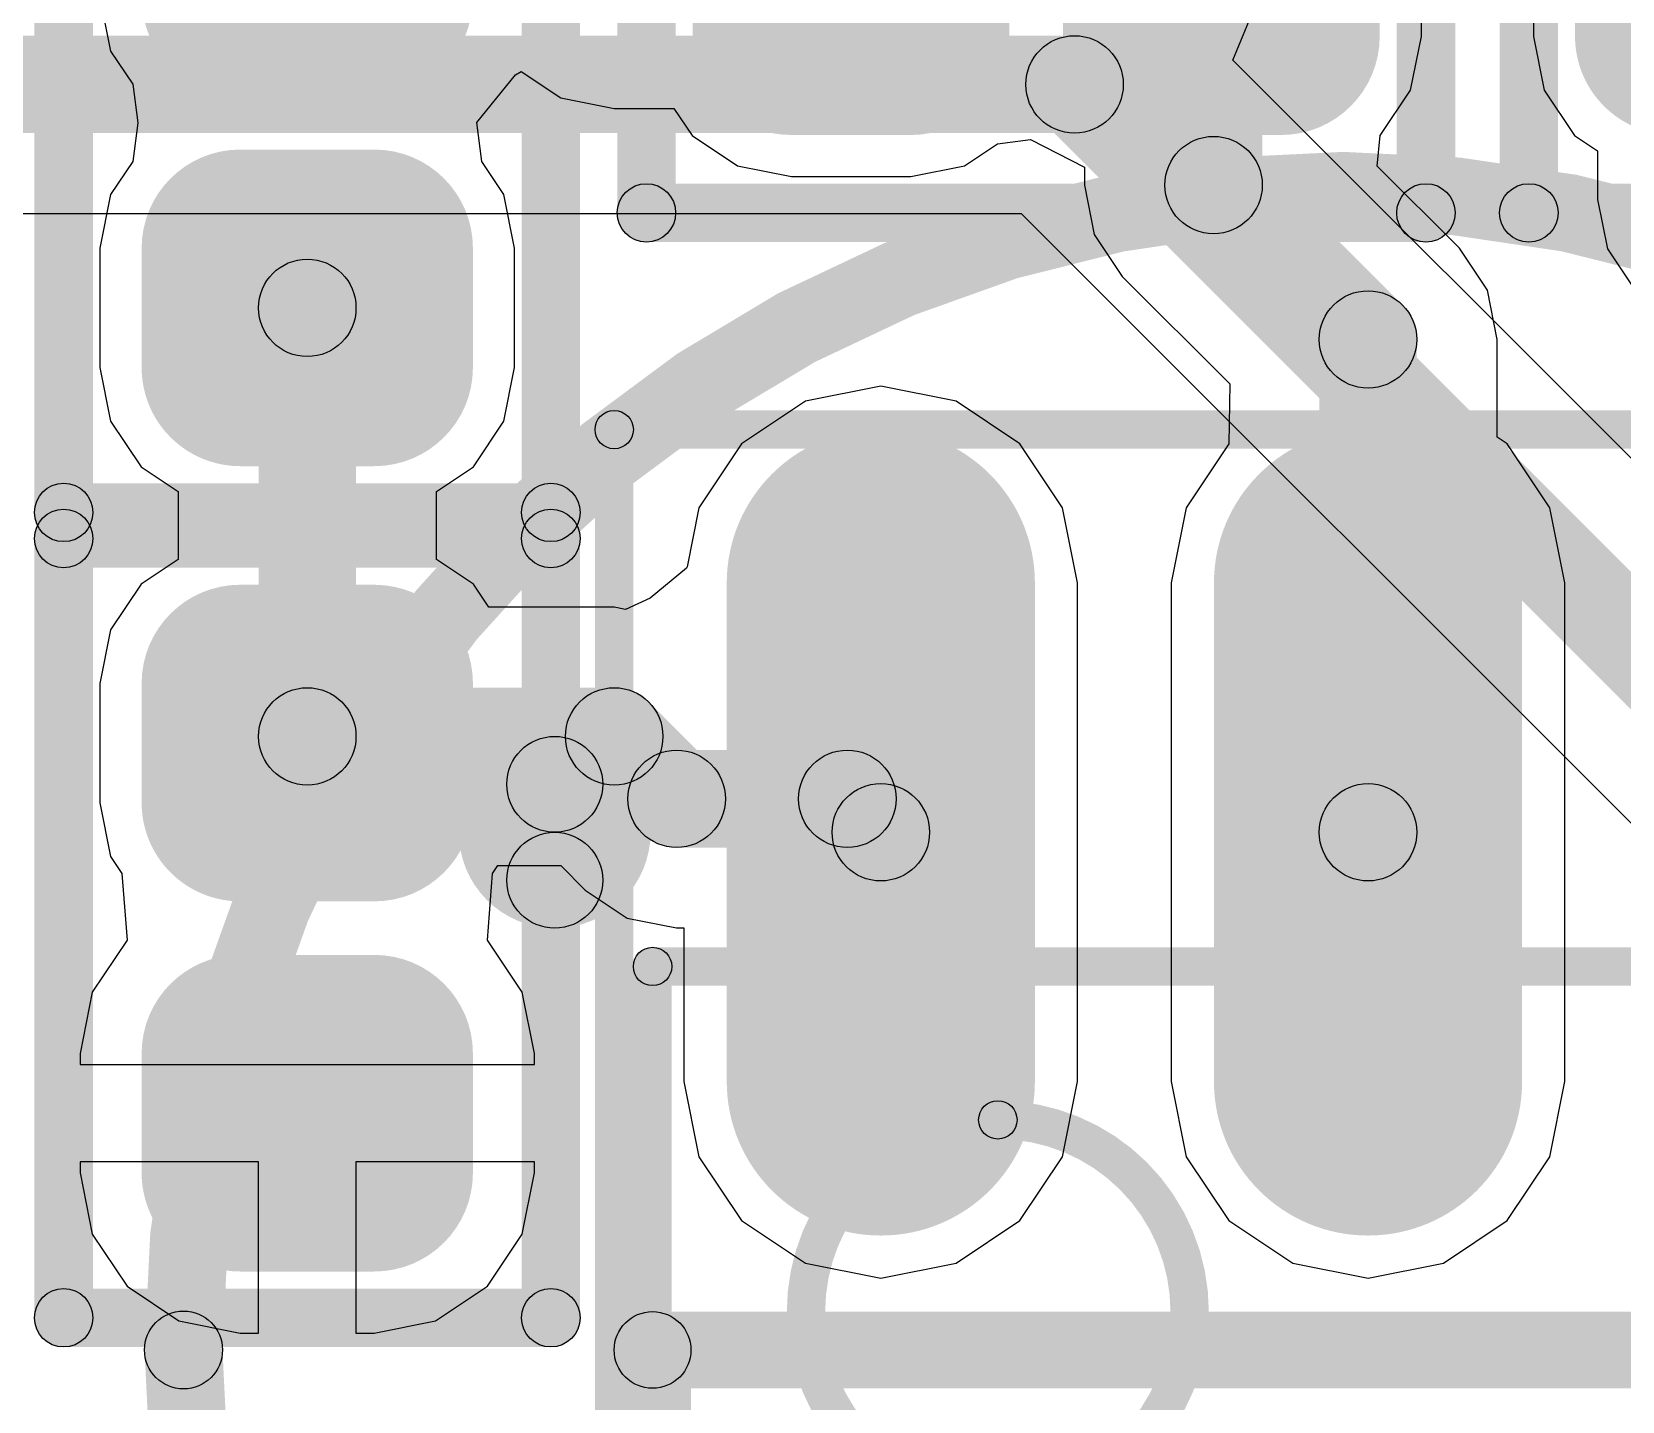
# Model space of a CAD drawing. Header units: millimetres. Extents: x -12 to 5350, y -10 to 5375.
# Drawn here: x -3.418 to 0.727, y -0.134 to 3.437 of the extents above; entities that cross this region are included whole.
import ezdxf

# ---------------------------------------------------------------- set-up
doc = ezdxf.new("R2010")
doc.units = ezdxf.units.MM
for name, color, linetype in [('BottomLayer', 5, 'Continuous'), ('BottomOverlay', 54, 'Continuous'), ('BottomPaste', 16, 'Continuous'), ('BottomSolder', 6, 'Continuous'), ('Mechanical13', 56, 'Continuous'), ('Mechanical15', 56, 'Continuous'), ('TopLayer', 1, 'Continuous'), ('TopOverlay', 2, 'Continuous')]:
    doc.layers.add(name, color=color, linetype=linetype)

# ---------------------------------------------------------------- blocks, each defined once
blk = doc.blocks.new('L0402_B_110')
at = {"layer": 'BottomLayer'}
h = blk.add_hatch(color=5, dxfattribs=at)
edge = h.paths.add_edge_path()
edge.add_arc((-0.6382, 0.1746), 0.1556, 90, 180)
edge.add_line((-0.7938, 0.1746), (-0.7938, -0.1746))
edge.add_arc((-0.6382, -0.1746), 0.1556, 180, 270)
edge.add_line((-0.6382, -0.3302), (-0.327, -0.3302))
edge.add_arc((-0.327, -0.1746), 0.1556, 270, 360)
edge.add_line((-0.1714, -0.1746), (-0.1714, 0.1746))
edge.add_arc((-0.327, 0.1746), 0.1556, 0, 90)
edge.add_line((-0.327, 0.3302), (-0.6382, 0.3302))
h = blk.add_hatch(color=5, dxfattribs=at)
edge = h.paths.add_edge_path()
edge.add_arc((0.327, 0.1746), 0.1556, 90, 180)
edge.add_line((0.1714, 0.1746), (0.1714, -0.1746))
edge.add_arc((0.327, -0.1746), 0.1556, 180, 270)
edge.add_line((0.327, -0.3302), (0.6382, -0.3302))
edge.add_arc((0.6382, -0.1746), 0.1556, 270, 360)
edge.add_line((0.7938, -0.1746), (0.7938, 0.1746))
edge.add_arc((0.6382, 0.1746), 0.1556, 0, 90)
edge.add_line((0.6382, 0.3302), (0.327, 0.3302))
at = {"layer": 'BottomOverlay'}
h = blk.add_hatch(color=54, dxfattribs=at)
edge = h.paths.add_edge_path()
edge.add_arc((-1.016, 0.635), 0.0762, 0, 360)
h = blk.add_hatch(color=54, dxfattribs=at)
edge = h.paths.add_edge_path()
edge.add_arc((-1.016, 0.635), 0.0762, 0, 360)
for points in [[(1.016, 0.7112), (1.016, 0.5588), (-1.016, 0.5588), (-1.016, 0.7112)], [(-0.9398, -0.635), (-1.0922, -0.635), (-1.0922, 0.635), (-0.9398, 0.635)], [(1.0922, -0.635), (0.9398, -0.635), (0.9398, 0.635), (1.0922, 0.635)], [(1.016, -0.5588), (1.016, -0.7112), (-1.016, -0.7112), (-1.016, -0.5588)]]:
    blk.add_hatch(color=54, dxfattribs=at).paths.add_polyline_path(points)
h = blk.add_hatch(color=54, dxfattribs=at)
edge = h.paths.add_edge_path()
edge.add_arc((1.016, 0.635), 0.0762, 0, 360)
h = blk.add_hatch(color=54, dxfattribs=at)
edge = h.paths.add_edge_path()
edge.add_arc((1.016, 0.635), 0.0762, 0, 360)
h = blk.add_hatch(color=54, dxfattribs=at)
edge = h.paths.add_edge_path()
edge.add_arc((-1.016, -0.635), 0.0762, 0, 360)
h = blk.add_hatch(color=54, dxfattribs=at)
edge = h.paths.add_edge_path()
edge.add_arc((-1.016, -0.635), 0.0762, 0, 360)
h = blk.add_hatch(color=54, dxfattribs=at)
edge = h.paths.add_edge_path()
edge.add_arc((1.016, -0.635), 0.0762, 0, 360)
h = blk.add_hatch(color=54, dxfattribs=at)
edge = h.paths.add_edge_path()
edge.add_arc((1.016, -0.635), 0.0762, 0, 360)
at = {"layer": 'BottomPaste'}
h = blk.add_hatch(color=16, dxfattribs=at)
edge = h.paths.add_edge_path()
edge.add_arc((-0.6382, 0.1746), 0.1556, 90, 180)
edge.add_line((-0.7938, 0.1746), (-0.7938, -0.1746))
edge.add_arc((-0.6382, -0.1746), 0.1556, 180, 270)
edge.add_line((-0.6382, -0.3302), (-0.327, -0.3302))
edge.add_arc((-0.327, -0.1746), 0.1556, 270, 360)
edge.add_line((-0.1714, -0.1746), (-0.1714, 0.1746))
edge.add_arc((-0.327, 0.1746), 0.1556, 0, 90)
edge.add_line((-0.327, 0.3302), (-0.6382, 0.3302))
h = blk.add_hatch(color=16, dxfattribs=at)
edge = h.paths.add_edge_path()
edge.add_arc((0.327, 0.1746), 0.1556, 90, 180)
edge.add_line((0.1714, 0.1746), (0.1714, -0.1746))
edge.add_arc((0.327, -0.1746), 0.1556, 180, 270)
edge.add_line((0.327, -0.3302), (0.6382, -0.3302))
edge.add_arc((0.6382, -0.1746), 0.1556, 270, 360)
edge.add_line((0.7938, -0.1746), (0.7938, 0.1746))
edge.add_arc((0.6382, 0.1746), 0.1556, 0, 90)
edge.add_line((0.6382, 0.3302), (0.327, 0.3302))
at = {"layer": 'BottomSolder'}
h = blk.add_hatch(color=6, dxfattribs=at)
edge = h.paths.add_edge_path()
edge.add_arc((-0.6382, 0.1746), 0.2572, 90, 180)
edge.add_line((-0.8954, 0.1746), (-0.8954, -0.1746))
edge.add_arc((-0.6382, -0.1746), 0.2572, 180, 270)
edge.add_line((-0.6382, -0.4318), (-0.327, -0.4318))
edge.add_arc((-0.327, -0.1746), 0.2572, 270, 360)
edge.add_line((-0.0698, -0.1746), (-0.0698, 0.1746))
edge.add_arc((-0.327, 0.1746), 0.2572, 0, 90)
edge.add_line((-0.327, 0.4318), (-0.6382, 0.4318))
h = blk.add_hatch(color=6, dxfattribs=at)
edge = h.paths.add_edge_path()
edge.add_arc((0.327, 0.1746), 0.2572, 90, 180)
edge.add_line((0.0698, 0.1746), (0.0698, -0.1746))
edge.add_arc((0.327, -0.1746), 0.2572, 180, 270)
edge.add_line((0.327, -0.4318), (0.6382, -0.4318))
edge.add_arc((0.6382, -0.1746), 0.2572, 270, 360)
edge.add_line((0.8954, -0.1746), (0.8954, 0.1746))
edge.add_arc((0.6382, 0.1746), 0.2572, 0, 90)
edge.add_line((0.6382, 0.4318), (0.327, 0.4318))
at = {"layer": 'BottomOverlay'}
for centre in [(-1.016, 0.635), (-1.016, 0.635), (1.016, 0.635), (1.016, 0.635), (-1.016, -0.635), (-1.016, -0.635), (1.016, -0.635), (1.016, -0.635)]:
    blk.add_circle(centre, 0.0762, dxfattribs=at)
blk = doc.blocks.new('C0402_B_111')
at = {"layer": 'BottomLayer'}
h = blk.add_hatch(color=5, dxfattribs=at)
edge = h.paths.add_edge_path()
edge.add_arc((-0.6382, 0.1746), 0.1556, 90, 180)
edge.add_line((-0.7938, 0.1746), (-0.7938, -0.1746))
edge.add_arc((-0.6382, -0.1746), 0.1556, 180, 270)
edge.add_line((-0.6382, -0.3302), (-0.327, -0.3302))
edge.add_arc((-0.327, -0.1746), 0.1556, 270, 360)
edge.add_line((-0.1714, -0.1746), (-0.1714, 0.1746))
edge.add_arc((-0.327, 0.1746), 0.1556, 0, 90)
edge.add_line((-0.327, 0.3302), (-0.6382, 0.3302))
h = blk.add_hatch(color=5, dxfattribs=at)
edge = h.paths.add_edge_path()
edge.add_arc((0.327, 0.1746), 0.1556, 90, 180)
edge.add_line((0.1714, 0.1746), (0.1714, -0.1746))
edge.add_arc((0.327, -0.1746), 0.1556, 180, 270)
edge.add_line((0.327, -0.3302), (0.6382, -0.3302))
edge.add_arc((0.6382, -0.1746), 0.1556, 270, 360)
edge.add_line((0.7938, -0.1746), (0.7938, 0.1746))
edge.add_arc((0.6382, 0.1746), 0.1556, 0, 90)
edge.add_line((0.6382, 0.3302), (0.327, 0.3302))
at = {"layer": 'BottomOverlay'}
h = blk.add_hatch(color=54, dxfattribs=at)
edge = h.paths.add_edge_path()
edge.add_arc((-1.016, 0.635), 0.0762, 0, 360)
h = blk.add_hatch(color=54, dxfattribs=at)
edge = h.paths.add_edge_path()
edge.add_arc((-1.016, 0.635), 0.0762, 0, 360)
for points in [[(-1.016, 0.5588), (-1.016, 0.7112), (1.016, 0.7112), (1.016, 0.5588)], [(-0.9398, -0.635), (-1.0922, -0.635), (-1.0922, 0.635), (-0.9398, 0.635)], [(1.0922, -0.635), (0.9398, -0.635), (0.9398, 0.635), (1.0922, 0.635)], [(-1.016, -0.7112), (-1.016, -0.5588), (1.016, -0.5588), (1.016, -0.7112)]]:
    blk.add_hatch(color=54, dxfattribs=at).paths.add_polyline_path(points)
h = blk.add_hatch(color=54, dxfattribs=at)
edge = h.paths.add_edge_path()
edge.add_arc((1.016, 0.635), 0.0762, 0, 360)
h = blk.add_hatch(color=54, dxfattribs=at)
edge = h.paths.add_edge_path()
edge.add_arc((1.016, 0.635), 0.0762, 0, 360)
h = blk.add_hatch(color=54, dxfattribs=at)
edge = h.paths.add_edge_path()
edge.add_arc((-1.016, -0.635), 0.0762, 0, 360)
h = blk.add_hatch(color=54, dxfattribs=at)
edge = h.paths.add_edge_path()
edge.add_arc((-1.016, -0.635), 0.0762, 0, 360)
h = blk.add_hatch(color=54, dxfattribs=at)
edge = h.paths.add_edge_path()
edge.add_arc((1.016, -0.635), 0.0762, 0, 360)
h = blk.add_hatch(color=54, dxfattribs=at)
edge = h.paths.add_edge_path()
edge.add_arc((1.016, -0.635), 0.0762, 0, 360)
at = {"layer": 'BottomPaste'}
h = blk.add_hatch(color=16, dxfattribs=at)
edge = h.paths.add_edge_path()
edge.add_arc((-0.6382, 0.1746), 0.1556, 90, 180)
edge.add_line((-0.7938, 0.1746), (-0.7938, -0.1746))
edge.add_arc((-0.6382, -0.1746), 0.1556, 180, 270)
edge.add_line((-0.6382, -0.3302), (-0.327, -0.3302))
edge.add_arc((-0.327, -0.1746), 0.1556, 270, 360)
edge.add_line((-0.1714, -0.1746), (-0.1714, 0.1746))
edge.add_arc((-0.327, 0.1746), 0.1556, 0, 90)
edge.add_line((-0.327, 0.3302), (-0.6382, 0.3302))
h = blk.add_hatch(color=16, dxfattribs=at)
edge = h.paths.add_edge_path()
edge.add_arc((0.327, 0.1746), 0.1556, 90, 180)
edge.add_line((0.1714, 0.1746), (0.1714, -0.1746))
edge.add_arc((0.327, -0.1746), 0.1556, 180, 270)
edge.add_line((0.327, -0.3302), (0.6382, -0.3302))
edge.add_arc((0.6382, -0.1746), 0.1556, 270, 360)
edge.add_line((0.7938, -0.1746), (0.7938, 0.1746))
edge.add_arc((0.6382, 0.1746), 0.1556, 0, 90)
edge.add_line((0.6382, 0.3302), (0.327, 0.3302))
at = {"layer": 'BottomSolder'}
h = blk.add_hatch(color=6, dxfattribs=at)
edge = h.paths.add_edge_path()
edge.add_arc((-0.6382, 0.1746), 0.2572, 90, 180)
edge.add_line((-0.8954, 0.1746), (-0.8954, -0.1746))
edge.add_arc((-0.6382, -0.1746), 0.2572, 180, 270)
edge.add_line((-0.6382, -0.4318), (-0.327, -0.4318))
edge.add_arc((-0.327, -0.1746), 0.2572, 270, 360)
edge.add_line((-0.0698, -0.1746), (-0.0699, 0.1746))
edge.add_arc((-0.327, 0.1746), 0.2572, 0, 90)
edge.add_line((-0.327, 0.4318), (-0.6382, 0.4318))
h = blk.add_hatch(color=6, dxfattribs=at)
edge = h.paths.add_edge_path()
edge.add_arc((0.327, 0.1746), 0.2572, 90, 180)
edge.add_line((0.0698, 0.1746), (0.0699, -0.1746))
edge.add_arc((0.327, -0.1746), 0.2572, 180, 270)
edge.add_line((0.327, -0.4318), (0.6382, -0.4318))
edge.add_arc((0.6382, -0.1746), 0.2572, 270, 360)
edge.add_line((0.8954, -0.1746), (0.8954, 0.1746))
edge.add_arc((0.6382, 0.1746), 0.2572, 0, 90)
edge.add_line((0.6382, 0.4318), (0.327, 0.4318))
at = {"layer": 'BottomOverlay'}
for centre in [(-1.016, 0.635), (-1.016, 0.635), (1.016, 0.635), (1.016, 0.635), (-1.016, -0.635), (-1.016, -0.635), (1.016, -0.635), (1.016, -0.635)]:
    blk.add_circle(centre, 0.0762, dxfattribs=at)
blk = doc.blocks.new('8S1_L_B_114')
at = {"layer": 'BottomLayer'}
h = blk.add_hatch(color=5, dxfattribs=at)
edge = h.paths.add_edge_path()
edge.add_arc((-3, -0.635), 0.3, 90, 270)
edge.add_line((-3, -0.935), (-1.7, -0.935))
edge.add_arc((-1.7, -0.635), 0.3, 270, 450)
edge.add_line((-1.7, -0.335), (-3, -0.335))
h = blk.add_hatch(color=5, dxfattribs=at)
edge = h.paths.add_edge_path()
edge.add_arc((-3, -1.905), 0.3, 90, 270)
edge.add_line((-3, -2.205), (-1.7, -2.205))
edge.add_arc((-1.7, -1.905), 0.3, 270, 450)
edge.add_line((-1.7, -1.605), (-3, -1.605))
at = {"layer": 'BottomOverlay'}
for points in [[(-0.9, -2.5), (-1.1, -2.5), (-1.1, 2.5), (-0.9, 2.5)], [(1, -2.4), (1, -2.6), (-1, -2.6), (-1, -2.4)]]:
    blk.add_hatch(color=54, dxfattribs=at).paths.add_polyline_path(points)
h = blk.add_hatch(color=54, dxfattribs=at)
edge = h.paths.add_edge_path()
edge.add_arc((-1, -2.5), 0.1, 0, 360)
h = blk.add_hatch(color=54, dxfattribs=at)
edge = h.paths.add_edge_path()
edge.add_arc((-1, -2.5), 0.1, 0, 360)
h = blk.add_hatch(color=54, dxfattribs=at)
edge = h.paths.add_edge_path()
edge.add_arc((-2.475, -2.755), 0.125, 0, 360)
h = blk.add_hatch(color=54, dxfattribs=at)
edge = h.paths.add_edge_path()
edge.add_arc((-2.225, -2.755), 0.125, 0, 360)
at = {"layer": 'BottomPaste'}
h = blk.add_hatch(color=16, dxfattribs=at)
edge = h.paths.add_edge_path()
edge.add_arc((-3, -0.635), 0.3, 90, 270)
edge.add_line((-3, -0.935), (-1.7, -0.935))
edge.add_arc((-1.7, -0.635), 0.3, 270, 450)
edge.add_line((-1.7, -0.335), (-3, -0.335))
h = blk.add_hatch(color=16, dxfattribs=at)
edge = h.paths.add_edge_path()
edge.add_arc((-3, -1.905), 0.3, 90, 270)
edge.add_line((-3, -2.205), (-1.7, -2.205))
edge.add_arc((-1.7, -1.905), 0.3, 270, 450)
edge.add_line((-1.7, -1.605), (-3, -1.605))
at = {"layer": 'BottomSolder'}
h = blk.add_hatch(color=6, dxfattribs=at)
edge = h.paths.add_edge_path()
edge.add_arc((-3, -0.635), 0.4016, 90, 270)
edge.add_line((-3, -1.0366), (-1.7, -1.0366))
edge.add_arc((-1.7, -0.635), 0.4016, 270, 450)
edge.add_line((-1.7, -0.2334), (-3, -0.2334))
h = blk.add_hatch(color=6, dxfattribs=at)
edge = h.paths.add_edge_path()
edge.add_arc((-3, -1.905), 0.4016, 90, 270)
edge.add_line((-3, -2.3066), (-1.7, -2.3066))
edge.add_arc((-1.7, -1.905), 0.4016, 270, 450)
edge.add_line((-1.7, -1.5034), (-3, -1.5034))
at = {"layer": 'Mechanical13'}
for points in [[(-1.95, -2.5), (-2.05, -2.5), (-2.05, 2.5), (-1.95, 2.5)], [(2, -2.45), (2, -2.55), (-2, -2.55), (-2, -2.45)]]:
    blk.add_hatch(color=56, dxfattribs=at).paths.add_polyline_path(points)
h = blk.add_hatch(color=56, dxfattribs=at)
edge = h.paths.add_edge_path()
edge.add_arc((-1.6, -1.6), 0.05, 0, 360)
h = blk.add_hatch(color=56, dxfattribs=at)
edge = h.paths.add_edge_path()
edge.add_arc((-2, -2.5), 0.05, 0, 360)
h = blk.add_hatch(color=56, dxfattribs=at)
edge = h.paths.add_edge_path()
edge.add_arc((-2, -2.5), 0.05, 0, 360)
at = {"layer": 'Mechanical15'}
for points in [[(-3.35, -2.6), (-3.45, -2.6), (-3.45, 2.6), (-3.35, 2.6)], [(3.4, -2.55), (3.4, -2.65), (-3.4, -2.65), (-3.4, -2.55)]]:
    blk.add_hatch(color=56, dxfattribs=at).paths.add_polyline_path(points)
h = blk.add_hatch(color=56, dxfattribs=at)
edge = h.paths.add_edge_path()
edge.add_arc((-3.4, -2.6), 0.05, 0, 360)
h = blk.add_hatch(color=56, dxfattribs=at)
edge = h.paths.add_edge_path()
edge.add_arc((-3.4, -2.6), 0.05, 0, 360)
at = {"layer": 'BottomOverlay', "const_width": 0.25}
blk.add_lwpolyline([(-2.225, -2.755, 1), (-2.475, -2.755, 1)], format="xyb", close=True, dxfattribs=at)
at = {"layer": 'BottomOverlay'}
for centre, radius in [((-1, -2.5), 0.1), ((-1, -2.5), 0.1), ((-2.475, -2.755), 0.125), ((-2.225, -2.755), 0.125)]:
    blk.add_circle(centre, radius, dxfattribs=at)
at = {"layer": 'Mechanical13', "const_width": 0.1}
blk.add_lwpolyline([(-0.6, -1.6, 1), (-1.6, -1.6, 1)], format="xyb", close=True, dxfattribs=at)
at = {"layer": 'Mechanical13'}
for centre in [(-1.6, -1.6), (-2, -2.5), (-2, -2.5)]:
    blk.add_circle(centre, 0.05, dxfattribs=at)
at = {"layer": 'Mechanical15'}
blk.add_circle((-3.4, -2.6), 0.05, dxfattribs=at)
blk.add_circle((-3.4, -2.6), 0.05, dxfattribs=at)
blk = doc.blocks.new('R_____E_______115')
at = {"layer": 'TopOverlay'}
h = blk.add_hatch(color=2, dxfattribs=at)
edge = h.paths.add_edge_path()
edge.add_arc((3.0226, 0), 0.1016, 0, 360)
at = {"layer": 'TopOverlay', "const_width": 0.2032}
blk.add_lwpolyline([(3.0226, 0, 1), (-3.0226, 0, 1)], format="xyb", close=True, dxfattribs=at)
at = {"layer": 'TopOverlay'}
blk.add_circle((3.0226, 0), 0.1016, dxfattribs=at)
blk = doc.blocks.new('R0402_B_116')
at = {"layer": 'BottomLayer'}
h = blk.add_hatch(color=5, dxfattribs=at)
edge = h.paths.add_edge_path()
edge.add_arc((-0.6382, 0.1746), 0.1556, 90, 180)
edge.add_line((-0.7938, 0.1746), (-0.7938, -0.1746))
edge.add_arc((-0.6382, -0.1746), 0.1556, 180, 270)
edge.add_line((-0.6382, -0.3302), (-0.327, -0.3302))
edge.add_arc((-0.327, -0.1746), 0.1556, 270, 360)
edge.add_line((-0.1714, -0.1746), (-0.1714, 0.1746))
edge.add_arc((-0.327, 0.1746), 0.1556, 0, 90)
edge.add_line((-0.327, 0.3302), (-0.6382, 0.3302))
h = blk.add_hatch(color=5, dxfattribs=at)
edge = h.paths.add_edge_path()
edge.add_arc((0.327, 0.1746), 0.1556, 90, 180)
edge.add_line((0.1714, 0.1746), (0.1714, -0.1746))
edge.add_arc((0.327, -0.1746), 0.1556, 180, 270)
edge.add_line((0.327, -0.3302), (0.6382, -0.3302))
edge.add_arc((0.6382, -0.1746), 0.1556, 270, 360)
edge.add_line((0.7938, -0.1746), (0.7938, 0.1746))
edge.add_arc((0.6382, 0.1746), 0.1556, 0, 90)
edge.add_line((0.6382, 0.3302), (0.327, 0.3302))
at = {"layer": 'BottomOverlay'}
h = blk.add_hatch(color=54, dxfattribs=at)
edge = h.paths.add_edge_path()
edge.add_arc((-1.016, 0.635), 0.0762, 0, 360)
h = blk.add_hatch(color=54, dxfattribs=at)
edge = h.paths.add_edge_path()
edge.add_arc((-1.016, 0.635), 0.0762, 0, 360)
for points in [[(-1.016, 0.5588), (-1.016, 0.7112), (1.016, 0.7112), (1.016, 0.5588)], [(-0.9398, -0.635), (-1.0922, -0.635), (-1.0922, 0.635), (-0.9398, 0.635)], [(1.0922, -0.635), (0.9398, -0.635), (0.9398, 0.635), (1.0922, 0.635)], [(-1.016, -0.7112), (-1.016, -0.5588), (1.016, -0.5588), (1.016, -0.7112)]]:
    blk.add_hatch(color=54, dxfattribs=at).paths.add_polyline_path(points)
h = blk.add_hatch(color=54, dxfattribs=at)
edge = h.paths.add_edge_path()
edge.add_arc((1.016, 0.635), 0.0762, 0, 360)
h = blk.add_hatch(color=54, dxfattribs=at)
edge = h.paths.add_edge_path()
edge.add_arc((1.016, 0.635), 0.0762, 0, 360)
h = blk.add_hatch(color=54, dxfattribs=at)
edge = h.paths.add_edge_path()
edge.add_arc((-1.016, -0.635), 0.0762, 0, 360)
h = blk.add_hatch(color=54, dxfattribs=at)
edge = h.paths.add_edge_path()
edge.add_arc((-1.016, -0.635), 0.0762, 0, 360)
h = blk.add_hatch(color=54, dxfattribs=at)
edge = h.paths.add_edge_path()
edge.add_arc((1.016, -0.635), 0.0762, 0, 360)
h = blk.add_hatch(color=54, dxfattribs=at)
edge = h.paths.add_edge_path()
edge.add_arc((1.016, -0.635), 0.0762, 0, 360)
at = {"layer": 'BottomPaste'}
h = blk.add_hatch(color=16, dxfattribs=at)
edge = h.paths.add_edge_path()
edge.add_arc((-0.6382, 0.1746), 0.1556, 90, 180)
edge.add_line((-0.7938, 0.1746), (-0.7938, -0.1746))
edge.add_arc((-0.6382, -0.1746), 0.1556, 180, 270)
edge.add_line((-0.6382, -0.3302), (-0.327, -0.3302))
edge.add_arc((-0.327, -0.1746), 0.1556, 270, 360)
edge.add_line((-0.1714, -0.1746), (-0.1714, 0.1746))
edge.add_arc((-0.327, 0.1746), 0.1556, 0, 90)
edge.add_line((-0.327, 0.3302), (-0.6382, 0.3302))
h = blk.add_hatch(color=16, dxfattribs=at)
edge = h.paths.add_edge_path()
edge.add_arc((0.327, 0.1746), 0.1556, 90, 180)
edge.add_line((0.1714, 0.1746), (0.1714, -0.1746))
edge.add_arc((0.327, -0.1746), 0.1556, 180, 270)
edge.add_line((0.327, -0.3302), (0.6382, -0.3302))
edge.add_arc((0.6382, -0.1746), 0.1556, 270, 360)
edge.add_line((0.7938, -0.1746), (0.7938, 0.1746))
edge.add_arc((0.6382, 0.1746), 0.1556, 0, 90)
edge.add_line((0.6382, 0.3302), (0.327, 0.3302))
at = {"layer": 'BottomSolder'}
h = blk.add_hatch(color=6, dxfattribs=at)
edge = h.paths.add_edge_path()
edge.add_arc((-0.6382, 0.1746), 0.2572, 90, 180)
edge.add_line((-0.8954, 0.1746), (-0.8954, -0.1746))
edge.add_arc((-0.6382, -0.1746), 0.2572, 180, 270)
edge.add_line((-0.6382, -0.4318), (-0.327, -0.4318))
edge.add_arc((-0.327, -0.1746), 0.2572, 270, 360)
edge.add_line((-0.0698, -0.1746), (-0.0699, 0.1746))
edge.add_arc((-0.327, 0.1746), 0.2572, 0, 90)
edge.add_line((-0.327, 0.4318), (-0.6382, 0.4318))
h = blk.add_hatch(color=6, dxfattribs=at)
edge = h.paths.add_edge_path()
edge.add_arc((0.327, 0.1746), 0.2572, 90, 180)
edge.add_line((0.0698, 0.1746), (0.0699, -0.1746))
edge.add_arc((0.327, -0.1746), 0.2572, 180, 270)
edge.add_line((0.327, -0.4318), (0.6382, -0.4318))
edge.add_arc((0.6382, -0.1746), 0.2572, 270, 360)
edge.add_line((0.8954, -0.1746), (0.8954, 0.1746))
edge.add_arc((0.6382, 0.1746), 0.2572, 0, 90)
edge.add_line((0.6382, 0.4318), (0.327, 0.4318))
at = {"layer": 'BottomOverlay'}
for centre in [(-1.016, 0.635), (-1.016, 0.635), (1.016, 0.635), (1.016, 0.635), (-1.016, -0.635), (-1.016, -0.635), (1.016, -0.635), (1.016, -0.635)]:
    blk.add_circle(centre, 0.0762, dxfattribs=at)
blk = doc.blocks.new('R0402_B_117')
at = {"layer": 'BottomLayer'}
h = blk.add_hatch(color=5, dxfattribs=at)
edge = h.paths.add_edge_path()
edge.add_arc((-0.6382, 0.1746), 0.1556, 90, 180)
edge.add_line((-0.7938, 0.1746), (-0.7938, -0.1746))
edge.add_arc((-0.6382, -0.1746), 0.1556, 180, 270)
edge.add_line((-0.6382, -0.3302), (-0.327, -0.3302))
edge.add_arc((-0.327, -0.1746), 0.1556, 270, 360)
edge.add_line((-0.1714, -0.1746), (-0.1714, 0.1746))
edge.add_arc((-0.327, 0.1746), 0.1556, 0, 90)
edge.add_line((-0.327, 0.3302), (-0.6382, 0.3302))
h = blk.add_hatch(color=5, dxfattribs=at)
edge = h.paths.add_edge_path()
edge.add_arc((0.327, 0.1746), 0.1556, 90, 180)
edge.add_line((0.1714, 0.1746), (0.1714, -0.1746))
edge.add_arc((0.327, -0.1746), 0.1556, 180, 270)
edge.add_line((0.327, -0.3302), (0.6382, -0.3302))
edge.add_arc((0.6382, -0.1746), 0.1556, 270, 360)
edge.add_line((0.7938, -0.1746), (0.7938, 0.1746))
edge.add_arc((0.6382, 0.1746), 0.1556, 0, 90)
edge.add_line((0.6382, 0.3302), (0.327, 0.3302))
at = {"layer": 'BottomOverlay'}
h = blk.add_hatch(color=54, dxfattribs=at)
edge = h.paths.add_edge_path()
edge.add_arc((-1.016, 0.635), 0.0762, 0, 360)
h = blk.add_hatch(color=54, dxfattribs=at)
edge = h.paths.add_edge_path()
edge.add_arc((-1.016, 0.635), 0.0762, 0, 360)
for points in [[(1.016, 0.7112), (1.016, 0.5588), (-1.016, 0.5588), (-1.016, 0.7112)], [(-1.0922, 0.635), (-0.9398, 0.635), (-0.9398, -0.635), (-1.0922, -0.635)], [(0.9398, 0.635), (1.0922, 0.635), (1.0922, -0.635), (0.9398, -0.635)], [(1.016, -0.5588), (1.016, -0.7112), (-1.016, -0.7112), (-1.016, -0.5588)]]:
    blk.add_hatch(color=54, dxfattribs=at).paths.add_polyline_path(points)
h = blk.add_hatch(color=54, dxfattribs=at)
edge = h.paths.add_edge_path()
edge.add_arc((1.016, 0.635), 0.0762, 0, 360)
h = blk.add_hatch(color=54, dxfattribs=at)
edge = h.paths.add_edge_path()
edge.add_arc((1.016, 0.635), 0.0762, 0, 360)
h = blk.add_hatch(color=54, dxfattribs=at)
edge = h.paths.add_edge_path()
edge.add_arc((-1.016, -0.635), 0.0762, 0, 360)
h = blk.add_hatch(color=54, dxfattribs=at)
edge = h.paths.add_edge_path()
edge.add_arc((-1.016, -0.635), 0.0762, 0, 360)
h = blk.add_hatch(color=54, dxfattribs=at)
edge = h.paths.add_edge_path()
edge.add_arc((1.016, -0.635), 0.0762, 0, 360)
h = blk.add_hatch(color=54, dxfattribs=at)
edge = h.paths.add_edge_path()
edge.add_arc((1.016, -0.635), 0.0762, 0, 360)
at = {"layer": 'BottomPaste'}
h = blk.add_hatch(color=16, dxfattribs=at)
edge = h.paths.add_edge_path()
edge.add_arc((-0.6382, 0.1746), 0.1556, 90, 180)
edge.add_line((-0.7938, 0.1746), (-0.7938, -0.1746))
edge.add_arc((-0.6382, -0.1746), 0.1556, 180, 270)
edge.add_line((-0.6382, -0.3302), (-0.327, -0.3302))
edge.add_arc((-0.327, -0.1746), 0.1556, 270, 360)
edge.add_line((-0.1714, -0.1746), (-0.1714, 0.1746))
edge.add_arc((-0.327, 0.1746), 0.1556, 0, 90)
edge.add_line((-0.327, 0.3302), (-0.6382, 0.3302))
h = blk.add_hatch(color=16, dxfattribs=at)
edge = h.paths.add_edge_path()
edge.add_arc((0.327, 0.1746), 0.1556, 90, 180)
edge.add_line((0.1714, 0.1746), (0.1714, -0.1746))
edge.add_arc((0.327, -0.1746), 0.1556, 180, 270)
edge.add_line((0.327, -0.3302), (0.6382, -0.3302))
edge.add_arc((0.6382, -0.1746), 0.1556, 270, 360)
edge.add_line((0.7938, -0.1746), (0.7938, 0.1746))
edge.add_arc((0.6382, 0.1746), 0.1556, 0, 90)
edge.add_line((0.6382, 0.3302), (0.327, 0.3302))
at = {"layer": 'BottomSolder'}
h = blk.add_hatch(color=6, dxfattribs=at)
edge = h.paths.add_edge_path()
edge.add_arc((-0.6382, 0.1746), 0.2572, 90, 180)
edge.add_line((-0.8954, 0.1746), (-0.8954, -0.1746))
edge.add_arc((-0.6382, -0.1746), 0.2572, 180, 270)
edge.add_line((-0.6382, -0.4318), (-0.327, -0.4318))
edge.add_arc((-0.327, -0.1746), 0.2572, 270, 360)
edge.add_line((-0.0698, -0.1746), (-0.0698, 0.1746))
edge.add_arc((-0.327, 0.1746), 0.2572, 0, 90)
edge.add_line((-0.327, 0.4318), (-0.6382, 0.4318))
h = blk.add_hatch(color=6, dxfattribs=at)
edge = h.paths.add_edge_path()
edge.add_arc((0.327, 0.1746), 0.2572, 90, 180)
edge.add_line((0.0698, 0.1746), (0.0698, -0.1746))
edge.add_arc((0.327, -0.1746), 0.2572, 180, 270)
edge.add_line((0.327, -0.4318), (0.6382, -0.4318))
edge.add_arc((0.6382, -0.1746), 0.2572, 270, 360)
edge.add_line((0.8954, -0.1746), (0.8954, 0.1746))
edge.add_arc((0.6382, 0.1746), 0.2572, 0, 90)
edge.add_line((0.6382, 0.4318), (0.327, 0.4318))
at = {"layer": 'BottomOverlay'}
for centre in [(-1.016, 0.635), (-1.016, 0.635), (1.016, 0.635), (1.016, 0.635), (-1.016, -0.635), (-1.016, -0.635), (1.016, -0.635), (1.016, -0.635)]:
    blk.add_circle(centre, 0.0762, dxfattribs=at)
blk = doc.blocks.new('C0402_B_122')
at = {"layer": 'BottomLayer'}
h = blk.add_hatch(color=5, dxfattribs=at)
edge = h.paths.add_edge_path()
edge.add_arc((-0.6382, 0.1746), 0.1556, 90, 180)
edge.add_line((-0.7938, 0.1746), (-0.7938, -0.1746))
edge.add_arc((-0.6382, -0.1746), 0.1556, 180, 270)
edge.add_line((-0.6382, -0.3302), (-0.327, -0.3302))
edge.add_arc((-0.327, -0.1746), 0.1556, 270, 360)
edge.add_line((-0.1714, -0.1746), (-0.1714, 0.1746))
edge.add_arc((-0.327, 0.1746), 0.1556, 0, 90)
edge.add_line((-0.327, 0.3302), (-0.6382, 0.3302))
h = blk.add_hatch(color=5, dxfattribs=at)
edge = h.paths.add_edge_path()
edge.add_arc((0.327, 0.1746), 0.1556, 90, 180)
edge.add_line((0.1714, 0.1746), (0.1714, -0.1746))
edge.add_arc((0.327, -0.1746), 0.1556, 180, 270)
edge.add_line((0.327, -0.3302), (0.6382, -0.3302))
edge.add_arc((0.6382, -0.1746), 0.1556, 270, 360)
edge.add_line((0.7938, -0.1746), (0.7938, 0.1746))
edge.add_arc((0.6382, 0.1746), 0.1556, 0, 90)
edge.add_line((0.6382, 0.3302), (0.327, 0.3302))
at = {"layer": 'BottomOverlay'}
h = blk.add_hatch(color=54, dxfattribs=at)
edge = h.paths.add_edge_path()
edge.add_arc((-1.016, 0.635), 0.0762, 0, 360)
h = blk.add_hatch(color=54, dxfattribs=at)
edge = h.paths.add_edge_path()
edge.add_arc((-1.016, 0.635), 0.0762, 0, 360)
for points in [[(1.016, 0.7112), (1.016, 0.5588), (-1.016, 0.5588), (-1.016, 0.7112)], [(-0.9398, -0.635), (-1.0922, -0.635), (-1.0922, 0.635), (-0.9398, 0.635)], [(1.0922, -0.635), (0.9398, -0.635), (0.9398, 0.635), (1.0922, 0.635)], [(1.016, -0.5588), (1.016, -0.7112), (-1.016, -0.7112), (-1.016, -0.5588)]]:
    blk.add_hatch(color=54, dxfattribs=at).paths.add_polyline_path(points)
h = blk.add_hatch(color=54, dxfattribs=at)
edge = h.paths.add_edge_path()
edge.add_arc((1.016, 0.635), 0.0762, 0, 360)
h = blk.add_hatch(color=54, dxfattribs=at)
edge = h.paths.add_edge_path()
edge.add_arc((1.016, 0.635), 0.0762, 0, 360)
h = blk.add_hatch(color=54, dxfattribs=at)
edge = h.paths.add_edge_path()
edge.add_arc((-1.016, -0.635), 0.0762, 0, 360)
h = blk.add_hatch(color=54, dxfattribs=at)
edge = h.paths.add_edge_path()
edge.add_arc((-1.016, -0.635), 0.0762, 0, 360)
h = blk.add_hatch(color=54, dxfattribs=at)
edge = h.paths.add_edge_path()
edge.add_arc((1.016, -0.635), 0.0762, 0, 360)
h = blk.add_hatch(color=54, dxfattribs=at)
edge = h.paths.add_edge_path()
edge.add_arc((1.016, -0.635), 0.0762, 0, 360)
at = {"layer": 'BottomPaste'}
h = blk.add_hatch(color=16, dxfattribs=at)
edge = h.paths.add_edge_path()
edge.add_arc((-0.6382, 0.1746), 0.1556, 90, 180)
edge.add_line((-0.7938, 0.1746), (-0.7938, -0.1746))
edge.add_arc((-0.6382, -0.1746), 0.1556, 180, 270)
edge.add_line((-0.6382, -0.3302), (-0.327, -0.3302))
edge.add_arc((-0.327, -0.1746), 0.1556, 270, 360)
edge.add_line((-0.1714, -0.1746), (-0.1714, 0.1746))
edge.add_arc((-0.327, 0.1746), 0.1556, 0, 90)
edge.add_line((-0.327, 0.3302), (-0.6382, 0.3302))
h = blk.add_hatch(color=16, dxfattribs=at)
edge = h.paths.add_edge_path()
edge.add_arc((0.327, 0.1746), 0.1556, 90, 180)
edge.add_line((0.1714, 0.1746), (0.1714, -0.1746))
edge.add_arc((0.327, -0.1746), 0.1556, 180, 270)
edge.add_line((0.327, -0.3302), (0.6382, -0.3302))
edge.add_arc((0.6382, -0.1746), 0.1556, 270, 360)
edge.add_line((0.7938, -0.1746), (0.7938, 0.1746))
edge.add_arc((0.6382, 0.1746), 0.1556, 0, 90)
edge.add_line((0.6382, 0.3302), (0.327, 0.3302))
at = {"layer": 'BottomSolder'}
h = blk.add_hatch(color=6, dxfattribs=at)
edge = h.paths.add_edge_path()
edge.add_arc((-0.6382, 0.1746), 0.2572, 90, 180)
edge.add_line((-0.8954, 0.1746), (-0.8954, -0.1746))
edge.add_arc((-0.6382, -0.1746), 0.2572, 180, 270)
edge.add_line((-0.6382, -0.4318), (-0.327, -0.4318))
edge.add_arc((-0.327, -0.1746), 0.2572, 270, 360)
edge.add_line((-0.0698, -0.1746), (-0.0698, 0.1746))
edge.add_arc((-0.327, 0.1746), 0.2572, 0, 90)
edge.add_line((-0.327, 0.4318), (-0.6382, 0.4318))
h = blk.add_hatch(color=6, dxfattribs=at)
edge = h.paths.add_edge_path()
edge.add_arc((0.327, 0.1746), 0.2572, 90, 180)
edge.add_line((0.0698, 0.1746), (0.0698, -0.1746))
edge.add_arc((0.327, -0.1746), 0.2572, 180, 270)
edge.add_line((0.327, -0.4318), (0.6382, -0.4318))
edge.add_arc((0.6382, -0.1746), 0.2572, 270, 360)
edge.add_line((0.8954, -0.1746), (0.8954, 0.1746))
edge.add_arc((0.6382, 0.1746), 0.2572, 0, 90)
edge.add_line((0.6382, 0.4318), (0.327, 0.4318))
at = {"layer": 'BottomOverlay'}
for centre in [(-1.016, 0.635), (-1.016, 0.635), (1.016, 0.635), (1.016, 0.635), (-1.016, -0.635), (-1.016, -0.635), (1.016, -0.635), (1.016, -0.635)]:
    blk.add_circle(centre, 0.0762, dxfattribs=at)

msp = doc.modelspace()

# ---------------------------------------------------------------- hatches: boundary and pattern name
at = {"layer": 'BottomLayer'}
for points in [[(-0.2106, 3.0376), (-0.4646, 3.0376), (-0.4646, 3.6376), (-0.2106, 3.6376)], [(-0.4274, 2.9478), (-0.2478, 3.1274), (0.1548, 2.7248), (-0.0248, 2.5452)], [(-2.573, 1.6), (-2.827, 1.6), (-2.827, 2.7174), (-2.573, 2.7174)], [(0.192, 1.35), (-0.062, 1.35), (-0.062, 2.635), (0.192, 2.635)], [(-2.7, 1.473), (-2.7, 1.727), (-1.9, 1.727), (-1.9, 1.473)], [(-1.9898, 1.5102), (-1.8102, 1.6898), (-1.6474, 1.527), (-1.827, 1.3474)], [(-1.7372, 1.3102), (-1.7372, 1.5642), (-1.2922, 1.5642), (-1.2922, 1.3102)], [(-1.382, 1.3474), (-1.2024, 1.527), (-1.1152, 1.4398), (-1.2948, 1.2602)]]:
    msp.add_hatch(color=5, dxfattribs=at).paths.add_polyline_path(points)
h = msp.add_hatch(color=5, dxfattribs=at)
edge = h.paths.add_edge_path()
edge.add_arc((-0.3376, 3.0376), 0.127, 0, 360)
h = msp.add_hatch(color=5, dxfattribs=at)
edge = h.paths.add_edge_path()
edge.add_arc((-0.3376, 3.0376), 0.127, 0, 360)
h = msp.add_hatch(color=5, dxfattribs=at)
edge = h.paths.add_edge_path()
edge.add_arc((-2.7, 2.7174), 0.127, 0, 360)
h = msp.add_hatch(color=5, dxfattribs=at)
edge = h.paths.add_edge_path()
edge.add_arc((0.065, 2.635), 0.127, 0, 360)
h = msp.add_hatch(color=5, dxfattribs=at)
edge = h.paths.add_edge_path()
edge.add_arc((0.065, 2.635), 0.127, 0, 360)
h = msp.add_hatch(color=5, dxfattribs=at)
edge = h.paths.add_edge_path()
edge.add_arc((-2.7, 1.6), 0.127, 0, 360)
h = msp.add_hatch(color=5, dxfattribs=at)
edge = h.paths.add_edge_path()
edge.add_arc((-2.7, 1.6), 0.127, 0, 360)
h = msp.add_hatch(color=5, dxfattribs=at)
edge = h.paths.add_edge_path()
edge.add_arc((-1.9, 1.6), 0.127, 0, 360)
h = msp.add_hatch(color=5, dxfattribs=at)
edge = h.paths.add_edge_path()
edge.add_arc((-1.9, 1.6), 0.127, 0, 360)
h = msp.add_hatch(color=5, dxfattribs=at)
edge = h.paths.add_edge_path()
edge.add_arc((-1.7372, 1.4372), 0.127, 0, 360)
h = msp.add_hatch(color=5, dxfattribs=at)
edge = h.paths.add_edge_path()
edge.add_arc((-1.7372, 1.4372), 0.127, 0, 360)
h = msp.add_hatch(color=5, dxfattribs=at)
edge = h.paths.add_edge_path()
edge.add_arc((-1.2922, 1.4372), 0.127, 0, 360)
h = msp.add_hatch(color=5, dxfattribs=at)
edge = h.paths.add_edge_path()
edge.add_arc((-1.2922, 1.4372), 0.127, 0, 360)
h = msp.add_hatch(color=5, dxfattribs=at)
edge = h.paths.add_edge_path()
edge.add_arc((-1.205, 1.35), 0.127, 0, 360)
h = msp.add_hatch(color=5, dxfattribs=at)
edge = h.paths.add_edge_path()
edge.add_arc((0.065, 1.35), 0.127, 0, 360)
at = {"layer": 'TopLayer'}
for points in [[(-7.3, 3.173), (-7.3, 3.427), (-0.7, 3.427), (-0.7, 3.173)], [(-0.7898, 3.2102), (-0.6102, 3.3898), (2.6898, 0.0898), (2.5102, -0.0898)]]:
    msp.add_hatch(color=1, dxfattribs=at).paths.add_polyline_path(points)
h = msp.add_hatch(color=1, dxfattribs=at)
edge = h.paths.add_edge_path()
edge.add_arc((-0.7, 3.3), 0.127, 0, 360)
h = msp.add_hatch(color=1, dxfattribs=at)
edge = h.paths.add_edge_path()
edge.add_arc((-0.7, 3.3), 0.127, 0, 360)

# ---------------------------------------------------------------- linework, layer by layer
at = {"layer": 'BottomLayer'}
for p, q in [((0.204, 3.4254), (0.204, 3.7746)), ((0.496, 3.7746), (0.496, 3.4254)), ((-3.2404, 3.527), (-3.2126, 3.387)), ((0.1761, 3.2854), (0.204, 3.4254)), ((0.496, 3.4254), (0.5239, 3.2854)), ((-3.2126, 3.387), (-3.1548, 3.3006)), ((-2.2581, 3.2006), (-2.1568, 3.3255)), ((-2.1568, 3.3255), (-2.1421, 3.3341)), ((-2.1421, 3.3341), (-2.0387, 3.265)), ((-3.1548, 3.3006), (-3.142, 3.2)), ((0.0968, 3.1667), (0.1761, 3.2854)), ((0.5239, 3.2854), (0.6032, 3.1667)), ((-2.0387, 3.265), (-1.9, 3.2374)), ((-1.9, 3.2374), (-1.9, 3.2374)), ((-1.9, 3.2374), (-1.7441, 3.2374)), ((-1.7441, 3.2374), (-1.6968, 3.1667)), ((-3.142, 3.2), (-3.1548, 3.0994)), ((-2.2452, 3.0994), (-2.2581, 3.2006)), ((-1.6968, 3.1667), (-1.5782, 3.0874)), ((-0.9006, 3.1452), (-0.8152, 3.1561)), ((-0.8152, 3.1561), (-0.6743, 3.0839)), ((0.089, 3.0871), (0.0968, 3.1667)), ((0.6032, 3.1667), (0.6633, 3.1265)), ((-0.987, 3.0874), (-0.9006, 3.1452)), ((0.6633, 3.1265), (0.6633, 3)), ((-3.1548, 3.0994), (-3.2126, 3.013)), ((-2.1874, 3.013), (-2.2452, 3.0994)), ((-1.5782, 3.0874), (-1.4382, 3.0596)), ((-1.127, 3.0596), (-0.987, 3.0874)), ((-0.6743, 3.0839), (-0.6743, 3.0376)), ((0.3031, 2.8731), (0.089, 3.0871)), ((-1.4382, 3.0596), (-1.127, 3.0596)), ((-0.6743, 3.0376), (-0.6486, 2.9088)), ((-3.2126, 3.013), (-3.2404, 2.873)), ((-2.1596, 2.873), (-2.1874, 3.013)), ((0.6633, 3), (0.689, 2.8712)), ((-0.6486, 2.9088), (-0.5757, 2.7995)), ((-3.2404, 2.873), (-3.2404, 2.5618)), ((-2.1596, 2.5618), (-2.1596, 2.873)), ((0.376, 2.7638), (0.3031, 2.8731)), ((0.689, 2.8712), (0.7619, 2.7619)), ((-0.5757, 2.7995), (-0.2952, 2.5191)), ((0.4017, 2.635), (0.376, 2.7638)), ((0.4017, 2.3802), (0.4017, 2.635)), ((-3.2404, 2.5618), (-3.2126, 2.4218)), ((-2.1874, 2.4218), (-2.1596, 2.5618)), ((-1.205, 2.5131), (-1.4013, 2.474)), ((-1.0087, 2.474), (-1.205, 2.5131)), ((-0.2952, 2.5191), (-0.2978, 2.3628)), ((-1.4013, 2.474), (-1.5678, 2.3628)), ((-0.8422, 2.3628), (-1.0087, 2.474)), ((-3.2126, 2.4218), (-3.1333, 2.3032)), ((-2.2667, 2.3032), (-2.1874, 2.4218)), ((0.4278, 2.3628), (0.4017, 2.3802)), ((-1.5678, 2.3628), (-1.679, 2.1963)), ((-0.731, 2.1963), (-0.8422, 2.3628)), ((-0.2978, 2.3628), (-0.409, 2.1963)), ((0.539, 2.1963), (0.4278, 2.3628)), ((-3.1333, 2.3032), (-3.0367, 2.2386)), ((-2.3633, 2.2386), (-2.2667, 2.3032)), ((-3.0367, 2.2386), (-3.0367, 2.0614)), ((-2.3633, 2.0614), (-2.3633, 2.2386)), ((-1.679, 2.1963), (-1.7096, 2.0424)), ((-0.6919, 2), (-0.731, 2.1963)), ((-0.409, 2.1963), (-0.4481, 2)), ((0.5781, 2), (0.539, 2.1963)), ((-3.0367, 2.0614), (-3.1333, 1.9968)), ((-2.2667, 1.9968), (-2.3633, 2.0614)), ((-1.7114, 2.0386), (-1.806, 1.96)), ((-1.7096, 2.0424), (-1.7114, 2.0386)), ((-3.1333, 1.9968), (-3.2126, 1.8782)), ((-2.2265, 1.9367), (-2.2667, 1.9968)), ((-0.6919, 0.7), (-0.6919, 2)), ((-0.4481, 2), (-0.4481, 0.7)), ((0.5781, 0.7), (0.5781, 2)), ((-1.806, 1.96), (-1.8705, 1.9308)), ((-1.9, 1.9367), (-2.2265, 1.9367)), ((-1.8705, 1.9308), (-1.9, 1.9367)), ((-3.2126, 1.8782), (-3.2404, 1.7382)), ((-3.2404, 1.7382), (-3.2404, 1.427)), ((-3.2404, 1.427), (-3.2126, 1.287)), ((-3.2126, 1.287), (-3.183, 1.2428)), ((-2.217, 1.2428), (-2.2033, 1.2633)), ((-2.2033, 1.2633), (-2.0395, 1.2633)), ((-2.0395, 1.2633), (-1.9753, 1.1991)), ((-3.183, 1.2428), (-3.1699, 1.0683)), ((-2.2301, 1.0683), (-2.217, 1.2428)), ((-1.9753, 1.1991), (-1.866, 1.1262)), ((-1.866, 1.1262), (-1.7372, 1.1005)), ((-1.7372, 1.1005), (-1.7181, 1.1005)), ((-1.7181, 1.1005), (-1.7181, 0.7)), ((-3.1699, 1.0683), (-3.2604, 0.9328)), ((-2.1396, 0.9328), (-2.2301, 1.0683)), ((-3.2604, 0.9328), (-3.2922, 0.773)), ((-2.1078, 0.773), (-2.1396, 0.9328)), ((-3.2922, 0.773), (-3.2922, 0.7444)), ((-2.1078, 0.7444), (-2.1078, 0.773)), ((-3.2922, 0.7444), (-2.7, 0.7444)), ((-2.7, 0.7444), (-2.1078, 0.7444)), ((-1.7181, 0.7), (-1.679, 0.5037)), ((-0.731, 0.5037), (-0.6919, 0.7)), ((-0.4481, 0.7), (-0.409, 0.5037)), ((0.539, 0.5037), (0.5781, 0.7)), ((-1.679, 0.5037), (-1.5678, 0.3372)), ((-0.8422, 0.3372), (-0.731, 0.5037)), ((-0.409, 0.5037), (-0.2978, 0.3372)), ((0.4278, 0.3372), (0.539, 0.5037)), ((-2.827, 0.4904), (-3.2922, 0.4904)), ((-3.2922, 0.4904), (-3.2922, 0.4618)), ((-3.2922, 0.4618), (-3.2604, 0.302)), ((-2.827, 0.0442), (-2.827, 0.4904)), ((-2.1078, 0.4904), (-2.573, 0.4904)), ((-2.573, 0.4904), (-2.573, 0.0442)), ((-2.1396, 0.302), (-2.1078, 0.4618)), ((-2.1078, 0.4618), (-2.1078, 0.4904)), ((-1.5678, 0.3372), (-1.4013, 0.226)), ((-1.0087, 0.226), (-0.8422, 0.3372)), ((-0.2978, 0.3372), (-0.1313, 0.226)), ((0.2613, 0.226), (0.4278, 0.3372)), ((-3.2604, 0.302), (-3.1699, 0.1665)), ((-2.2301, 0.1665), (-2.1396, 0.302)), ((-1.4013, 0.226), (-1.205, 0.1869)), ((-1.205, 0.1869), (-1.0087, 0.226)), ((-0.1313, 0.226), (0.065, 0.1869)), ((0.065, 0.1869), (0.2613, 0.226)), ((-3.1699, 0.1665), (-3.0344, 0.076)), ((-2.3656, 0.076), (-2.2301, 0.1665)), ((-3.0344, 0.076), (-2.8746, 0.0442)), ((-2.8746, 0.0442), (-2.827, 0.0442)), ((-2.573, 0.0442), (-2.5254, 0.0442)), ((-2.5254, 0.0442), (-2.3656, 0.076))]:
    msp.add_line(p, q, dxfattribs=at)
for centre in [(-0.3376, 3.0376), (-0.3376, 3.0376), (-2.7, 2.7174), (0.065, 2.635), (0.065, 2.635), (-2.7, 1.6), (-2.7, 1.6), (-1.9, 1.6), (-1.9, 1.6), (-1.7372, 1.4372), (-1.7372, 1.4372), (-1.2922, 1.4372), (-1.2922, 1.4372), (-1.205, 1.35), (0.065, 1.35)]:
    msp.add_circle(centre, 0.127, dxfattribs=at)
at = {"layer": 'TopLayer'}
for p, q in [((-0.2874, 3.3636), (-0.2291, 3.5044)), ((2.5651, 0.511), (-0.2874, 3.3636)), ((-7.1605, 2.9633), (-0.8395, 2.9633)), ((-0.8395, 2.9633), (2.089, 0.0349))]:
    msp.add_line(p, q, dxfattribs=at)
msp.add_circle((-0.7, 3.3), 0.127, dxfattribs=at)
msp.add_circle((-0.7, 3.3), 0.127, dxfattribs=at)

# ---------------------------------------------------------------- block references
for name, p, rotation in [('R_____E_______115', (0, 0), 180), ('C0402_B_111', (1.5, 5), 360), ('L0402_B_110', (-2.7, 3.2), 270), ('R0402_B_117', (-0.8, 3.6), 180), ('R0402_B_116', (1.5, 3.6), 360), ('8S1_L_B_114', (0.7, -1), 270), ('C0402_B_122', (-2.7, 1.1), 270)]:
    msp.add_blockref(name, p, dxfattribs=dict(rotation=rotation))

doc.saveas('drawing.dxf')
